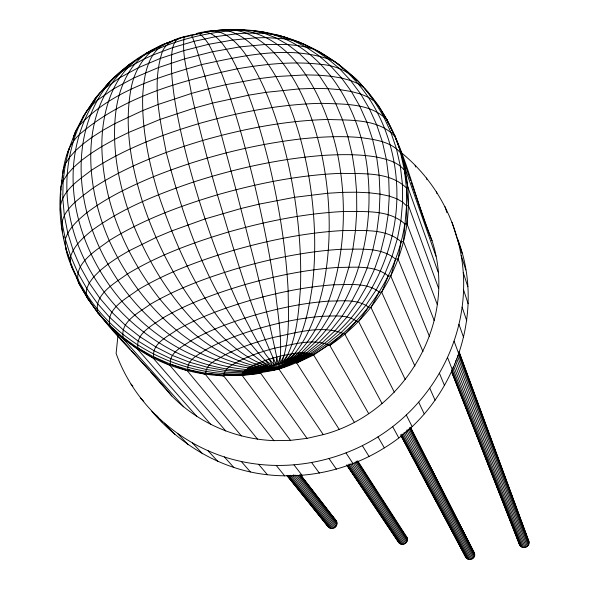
<?xml version="1.0" encoding="UTF-8"?>
<svg xmlns="http://www.w3.org/2000/svg" width="589" height="589" viewBox="0 0 589 589"><rect width="100%" height="100%" fill="white"/><g stroke="black" fill="none" stroke-linecap="round" stroke-linejoin="round"><path stroke-width="0.88" d="M363.288 87.172C353.334 73.257 337.607 65.6 320.711 64.334C292.895 61.094 264.785 64.12 237.315 68.825C181.375 80.509 122.748 96.67 78.838 135.043C63.443 149.761 62.883 172.776 60.409 192.566C57.693 227.928 67.072 263.806 86.185 293.624C126.098 356.257 207.24 386.929 278.921 369.053C283.213 344.109 278.398 318.649 275.667 293.786C270.432 257.283 263.158 221.103 254.676 185.226C245.392 146.985 235.085 108.884 221.133 72.042C214.816 58.937 211.252 42.312 198.905 33.418C186.072 36.68 168.748 37.563 162.498 51.214C151.402 84.006 160.046 119.523 166.238 152.448C186.043 228.701 213.94 309.269 270.712 366.211L278.921 369.053L323.28 434.63C404.488 413.176 458.632 321.594 432.017 240.629C410.592 189.54 403.067 129.359 363.752 87.459C346.207 67.588 323.766 52.392 299.374 42.194C270.425 30.731 238.376 26.549 207.571 31.681L220.544 30.046L228.444 30.952L236.741 30.37L251.797 30.473L264.027 33.234L278.649 35.288L299.374 42.194L319.672 51.898L338.697 64.319L342.327 68.243M323.28 434.63L307.024 438.363L290.502 440.373L273.929 440.631L223.658 375.885L224.078 375.002C224.306 367.477 233.745 364.503 239.127 360.991C250.516 355.381 262.628 351.361 274.886 348.106C292.534 344.69 312.501 337.836 329.803 345.412C365.843 321.152 392.797 283.758 403.48 241.564C412.477 206.599 408.825 169.448 394.88 136.287L386.87 119.707L394.88 136.287L401.161 152.315L405.534 169.676L435.956 256.222M434.248 320.703L403.48 241.564L406.557 205.929L406.447 187.979L404.444 170.258L400.572 152.963C391.008 141.5 374.928 139.615 361.057 137.627C340.913 135.75 320.644 136.839 300.567 138.96C250.126 144.982 200.525 157.874 153.368 176.729C130.103 186.433 107.102 197.418 86.907 212.673C78.109 219.918 68.861 227.965 65.35 239.208C64.289 254.544 73.36 268.93 78.639 282.911C101.831 326.409 141.434 357.921 171.833 396.014C198.589 423.219 235.88 439.151 273.929 440.631M130.162 349.13L97.862 312.95C93.312 294.588 114.803 283.199 127.172 274.121C158.551 255.089 193.339 242.477 228.377 232.029C265.911 221.376 304.425 213.468 343.468 211.51C363.847 211.937 388.541 209.043 404.768 223.908C394.807 291.18 343.762 349.159 278.921 369.053L276.16 364.414L276.72 356.897L269.814 325.467L254.89 263.607L235.998 189.724L221.493 135.337L204.839 75.893L196.093 47.245L192.537 37.284L190.932 34.942M62.89 173.674L63.2 169.735L65.416 163.808L69.554 147.316M67.22 155.665L67.433 153.015L75.502 131.538L83.189 116.644L95.514 98.01L99.784 93.055L105.284 87.989L119.744 77.741L138.253 67.764L159.943 58.569L183.761 50.617L208.506 44.322L232.927 39.993L255.81 37.843L266.324 37.608L284.848 38.83L292.652 40.251L306.111 47.083L318.863 55.719L330.746 66.078L341.627 78.057L351.368 91.523L359.835 106.337L366.932 122.313L372.557 139.291L376.643 157.049L379.132 175.389L379.993 194.09L379.206 212.931L376.791 231.668L372.771 250.089L367.205 267.973L360.159 285.105L351.721 301.273L342.01 316.308L331.136 330.031L319.238 342.283L306.464 352.944L292.976 361.889L278.921 369.053L261.008 371.931L242.764 372.97L224.387 372.145L206.091 369.45L188.09 364.922L170.589 358.613L153.795 350.58L137.9 340.921L123.086 329.752L109.532 317.191L97.384 303.394L86.782 288.522L77.844 272.744L70.68 256.237L65.35 239.208L61.919 221.847L60.417 204.346L60.844 186.912L63.148 180.83L67.308 174.381L73.323 167.644L81.135 160.694L90.677 153.611L101.845 146.492L114.531 139.416L128.579 132.488L160.046 119.42L194.672 107.986L212.6 103.075L248.506 95.204L266.014 92.34L298.991 88.917L314.047 88.394L327.896 88.667L340.383 89.719L351.368 91.523L360.733 94.056L368.39 97.266L374.28 101.109L378.366 105.527L386.399 118.919M117.991 335.2L116.114 353.415C135.669 407.875 184.799 449.598 241.269 461.459C293.683 472.82 350.345 459.405 392.672 426.627C434.741 394.203 461.894 343.063 463.565 289.817C465.391 238.228 442.405 186.617 402.559 153.736L401.116 152.661M151.807 411.247C180.911 445.689 222.252 469.889 267.406 474.734C307.981 479.313 349.763 469.543 384.337 447.883C453.361 406.049 486.993 314.379 457.454 238.56M73.286 139.438L73.5 136.92L75.502 131.538L79.081 125.862L86.495 111.38L91.221 105.917L97.318 100.314L113.39 88.968L134.012 77.895L158.213 67.661L184.806 58.804L212.438 51.766L239.686 46.921L265.19 44.484L287.682 44.558L297.46 45.522L306.111 47.083L313.539 49.218L326.917 58.016L339.338 68.493L350.654 80.553L360.733 94.056L369.443 108.862L376.673 124.802L382.335 141.699L386.355 159.354L388.681 177.561L389.277 196.1L388.136 214.764L385.265 233.318L380.708 251.547L374.508 269.239L366.756 286.18L357.538 302.164L346.973 317.022L335.185 330.576L322.33 342.68L308.555 353.194L294.029 362.014L278.921 369.053L261.391 371.379L243.493 371.873L225.44 370.503L207.438 367.286L189.687 362.242L172.408 355.432L155.798 346.928L140.057 336.82L125.361 325.231L111.895 312.288L99.806 298.144L89.248 282.97L80.325 266.95L73.154 250.259L67.809 233.097L64.341 215.67L62.78 198.184L63.148 180.83L65.416 163.808L69.421 157.543L75.193 150.998L82.681 144.261L91.832 137.406L102.538 130.522L114.686 123.697L142.715 110.563L158.257 104.437L191.388 93.46L208.55 88.762L225.808 84.676L259.705 78.536L275.902 76.555L305.765 74.884L319.061 75.201L331.062 76.261L341.627 78.057L350.654 80.553L358.053 83.697L363.752 87.459L374.28 101.109L383.299 115.959L390.706 131.84L396.397 148.59L400.306 166.01L402.39 183.901L402.611 202.064L400.962 220.293L397.465 238.376L392.149 256.105L385.073 273.267L376.327 289.67L366.005 305.124L354.232 319.452L341.149 332.483L326.902 344.086L311.662 354.114L295.612 362.463C288.529 360.711 281.137 363.199 274.29 364.981C269.747 367.065 262.458 367.904 260.706 373.264L307.024 438.363M60.903 188.922L60.409 192.566L60.873 194.289M61.278 186.19L61.528 184.364M61.771 182.546L62.147 179.807M62.397 177.988L62.765 175.257M429.447 336.415L398.076 259.108L401.094 241.711C385.493 227.95 362.228 230.873 342.916 230.557C305.971 232.596 269.526 240.128 233.988 250.207C200.805 260.088 167.865 271.963 138.04 289.795C126.893 298.225 105.615 308.68 109.893 325.754L122.873 338.454L183.716 406.874M99.784 93.055C19.842 206.474 132.702 372.108 262.731 370.172C280.357 371.549 295.604 361.97 310.3 353.584C325.503 343.748 339.176 331.74 351.059 318.075C371.041 294.294 385.132 265.808 392.178 235.571C407.014 172.651 386.855 99.975 333.543 60.895C291.518 44.389 244.023 55.587 201.504 64.613C157.948 77.292 110.644 91.383 79.081 125.862C26.696 248.337 151.557 390.22 278.921 369.053C290.598 345.007 288.367 317.066 288.168 291.084C285.959 247.778 278.95 204.81 268.901 162.66C259.837 126.775 249.331 90.794 231.713 58.053C224.556 45.883 213.527 26.601 196.527 33.625M451.594 371.85L519.572 544.825C522.134 550.627 531.521 546.136 528.561 540.503L459.037 351.766M401.08 435.956L465.604 556.892C468.056 562.466 477.046 558.144 474.226 552.747L410.526 427.327M346.73 465.008L398.856 542.727C402.243 547.004 409.524 542.255 406.992 537.433L357.663 460.834M287.285 475.964L328.198 526.802C332.159 531.749 340.089 524.998 335.833 520.301L300.869 475.271M422.983 351.596L390.794 276.064L395.565 259.131C380.774 246.6 359.172 249.478 341.127 249.272C306.692 251.341 272.729 258.402 239.59 267.796C208.631 276.992 177.907 288.014 149.996 304.469C139.593 312.288 119.648 321.727 123.292 337.637C150.593 362.183 187.398 374.133 223.658 375.885L205.782 373.227L187.817 369.597L170.398 364.142L153.714 356.941L137.959 348.07L123.292 337.637L109.893 325.754L97.899 312.575L87.444 298.24L86.185 293.624L86.782 288.522L89.248 282.97L93.585 277.044L99.784 270.793L107.787 264.306L117.528 257.643L128.903 250.899L156.026 237.5L171.451 231.021L205.068 218.931L240.894 208.535L259.05 204.155L294.625 197.3L327.705 193.258L342.776 192.353L356.61 192.198L369.067 192.78L379.993 194.09L389.277 196.1L396.839 198.773L402.611 202.064L406.557 205.929L406.955 223.643L437.318 304.646M174.616 40.059C147.986 49.756 122.91 65.534 105.284 87.989C79.228 123.535 76.217 171.053 86.907 212.673C109.105 296.819 187.457 374.707 278.921 369.053L278.067 363.899L280.541 355.955C291.246 354.129 303.306 350.278 313.672 355.042L354.283 422.166M290.502 440.373L242.212 375.554L242.764 372.97L244.619 370.695L252.755 365.504L265.506 360.269L280.541 355.955M81.945 119.972L83.189 116.644L95.514 98.01L109.79 81.518L120.495 72.535L127.32 68.029L143.525 59.275L152.72 55.13L172.732 47.576L194.076 41.311L215.692 36.651L236.506 33.816L246.29 33.131L264.027 33.234L276.035 37.939L287.682 44.558L298.822 53.025L309.328 63.273L319.061 75.201L327.896 88.667L335.723 103.531L342.437 119.626L347.944 136.744L352.185 154.701L355.086 173.254L356.61 192.198L356.75 211.282L355.498 230.27L352.877 248.941L348.916 267.053L343.681 284.384L337.239 300.743L329.671 315.932L321.086 329.781L311.596 342.128L301.318 352.863L290.384 361.86L278.921 369.053C201.725 370.157 139.107 306.744 109.223 240.562C84.669 184.872 78.219 106.337 130.228 63.759M158.677 47.208C132.878 56.11 119.965 83.682 116.202 109.002C110.651 148.921 119.626 189.415 134.108 226.551C150.394 266.427 174.108 303.725 205.951 332.991C226.426 351.066 251.017 366.91 278.921 369.053C301.244 348.011 307.775 316.102 312.207 286.99C316.691 250.03 314.887 212.504 308.754 175.839C302.577 141.441 292.733 107.345 275.902 76.555C264.763 57.663 250.627 37.343 228.444 30.952C201.283 33.72 174.521 40.935 149.768 52.495C113.868 67.617 101.566 110.636 101.845 146.492C102.869 202.02 125.663 255.655 159.752 298.917C189.283 334.92 230.373 367.816 278.921 369.053C296.532 346.516 298.284 316.241 300.405 288.809C302.01 245.363 296.9 201.85 287.307 159.501C278.487 123.351 267.2 86.966 246.46 55.705C236.557 41.208 219.631 24.105 200.591 33.514M91.936 104.305L92.51 102.788M414.906 366.063L381.716 292.232L388.247 275.969L390.794 276.064M196.763 416.401L137.421 349.049L122.873 338.454L109.635 326.372L109.893 325.754M257.481 439.136L205.259 374.258L205.782 373.227C205.819 363.31 218.32 359.297 225.329 354.688C240.364 347.216 256.377 341.9 272.574 337.6C295.788 333.087 322.139 324.134 344.837 334.177L382.062 403.546M73.5 136.92L75.149 133.703M122.873 338.454L123.292 337.637M279.981 363.42L284.332 355.115M241.365 435.919L187.228 370.709L187.817 369.597C186.831 359.71 198.721 354.74 205.458 349.932C222.745 340.243 241.549 333.61 260.5 328.014C280.739 322.293 301.435 317.898 322.441 316.278C333.683 316.175 346.759 314.18 356.463 321.13L358.605 321.461L394.328 392.193M405.313 379.647L370.945 307.429L379.22 292.041L381.716 292.232M137.421 349.049L137.959 348.07C135.301 333.359 153.007 325.18 162.873 317.972C188.554 303.041 216.73 292.983 245.112 284.568C275.483 275.969 306.589 269.453 338.138 267.413C354.733 267.516 374.457 264.763 388.247 275.969M225.749 431.008L169.787 365.276L170.398 364.142C168.91 352.524 182.914 346.494 190.784 340.832C211.112 329.31 233.288 321.454 255.633 314.85C279.51 308.099 303.939 302.93 328.721 301.119C341.907 301.06 357.339 298.756 368.589 307.149L370.945 307.429M210.825 424.478L153.118 358.024L153.714 356.941C151.667 343.711 167.615 336.599 176.531 330.142C199.671 316.86 224.976 307.863 250.48 300.316C277.75 292.6 305.662 286.718 333.978 284.767C348.946 284.781 366.608 282.219 379.22 292.041M104.231 88.711C110.931 78.779 120.782 71.173 130.368 64.172M171.311 41.907C148.664 46.376 134.454 67.816 130.876 89.565C123.992 127.114 131.369 165.627 142.435 201.629C156.019 243.124 176.273 282.661 203.809 316.661C223.68 339.846 247.667 363.487 278.921 369.053C305.08 349.284 316.573 316.492 323.449 285.636C331.938 242.749 330.709 198.243 321.925 155.503C313.665 118.588 300.14 81.392 274.305 53.003C260.817 38.881 241.652 26.836 221.354 30.304M358.605 321.461L368.589 307.149M281.873 363.008L288.05 354.401M265.506 360.269L272.464 365.578L278.921 369.053C308.312 350.322 324.561 317.257 333.978 284.767C345.434 242.477 346.126 197.602 337.696 154.701C326.505 102.103 294.507 28.927 230.903 29.744M93.651 101.455L95.359 99.453M118.411 74.538L121.098 71.424L124.772 68.906M344.837 334.177L356.463 321.13M283.736 362.647L291.651 353.812M400.572 152.963L401.161 152.315M285.532 362.345L295.089 353.356M179.91 38.175L176.891 39.448C171.2 45.787 171.782 55.071 171.296 63.03C171.421 74.994 172.813 86.885 174.55 98.709C180.057 133.202 188.944 167.055 199.148 200.429C211.745 240.606 226.338 280.254 244.818 318.126C254.411 336.054 263.239 355.52 278.921 369.053C347.885 333.013 375.164 247.535 367.889 173.946C362.036 109.687 321.079 34.309 249.368 30.525M106.013 85.891L109.304 82.909M342.997 333.816L329.803 345.412L368.662 413.574M287.255 362.117L298.321 353.039M136.965 59.754L142.597 55.896M288.875 361.955L301.318 352.863M328.331 345.073L313.672 355.042L296.65 362.949L295.612 362.463M131.833 63.185L134.763 61.227M290.384 361.86L304.042 352.826M291.754 361.837L306.464 352.944M185.366 36.459L169.89 41.937M292.976 361.889L308.555 353.194M438.172 272.214L407.978 187.486L404.444 170.258L405.534 169.676M294.029 362.014L310.3 353.584M312.649 354.762L296.65 362.949L339.095 429.212M161.842 45.743L164.787 44.241M294.912 362.206L311.662 354.114M145.741 53.503L148.185 52.421M169.558 42.091C147.36 49.204 143.826 76.555 142.678 96.53C141.89 129.911 148.943 162.939 158.529 194.753C180.448 259.293 210.855 327.278 269.048 366.859M438.628 288.419L408.457 205.546L406.447 187.979C389.498 171.362 362.743 173.998 340.84 173.335C298.976 175.029 257.629 183.378 217.407 194.812C179.866 206.047 142.604 219.726 109.223 240.562C96.434 250.384 72.808 263.401 78.639 282.911L79.169 282.713M406.447 187.979L407.978 187.486M406.557 205.929L408.457 205.546M206.275 31.975L184.121 37.181C181.611 56.021 188.473 74.95 191.388 93.46C198.913 127.533 207.88 161.261 217.407 194.812C234.687 252.04 250.656 310.182 276.16 364.414M242.432 373.986L260.706 373.264L242.212 375.554L224.078 375.002L205.782 373.227M404.768 223.908L406.955 223.643M260.706 373.264L242.513 374.891L224.078 375.002M243.051 30.341L246.658 30.334M215.427 30.893L217.974 30.716M401.094 241.711L403.48 241.564M242.764 372.97L260.831 372.439M395.565 259.131L398.076 259.108M243.493 371.873L261.008 371.931M244.619 370.695L261.391 371.379M259.683 31.872L264.255 32.233L269.32 33.698M246.121 369.458L261.965 370.79M239.495 29.664L244.855 30.208M247.998 368.169L262.731 370.172M250.215 366.844L263.673 369.524M272.015 34.28L275.6 35.06M277.397 35.45L284.575 37.004L289.501 39.154M187.817 369.597L205.259 374.258M252.755 365.504L264.792 368.869M366.454 91.339L367.727 91.766L375.046 101.926M290.362 39.463L304.94 44.631L308.57 47.032M255.589 364.164L266.073 368.199M170.398 364.142L187.228 370.709M87.444 298.24L90.706 301.759M320.468 53.084L324.458 55.079M153.714 356.941L169.787 365.276M258.681 362.831L267.494 367.521M262.002 361.528L270.712 366.211M377.129 104.827L378.366 105.527M137.959 348.07L153.118 358.024M352.863 76.968L356.86 80.686M405.357 535.541L406.992 537.433M335.833 520.301L331.489 515.095M404.444 170.258C397.7 161.887 386.664 159.214 376.643 157.049C358.568 154.009 340.155 154.311 321.925 155.503C278.28 159.015 235.283 168.638 193.634 181.986C158.176 193.995 122.667 207.946 92.259 230.211C83.513 237.315 74.273 245.157 70.68 256.237C68.788 263.202 72.903 269.512 75.745 275.542M364.554 88.483L367.727 91.766M164.221 423.145L174.845 434.321M140.697 398.193L143.775 401.426M130.994 384.109L132.871 386.097M177.812 433.754L188.178 444.732M394.88 136.287C378.072 118.514 350.448 120.392 327.948 119.471C285.451 120.583 243.434 128.866 202.645 140.491C164.567 151.947 126.782 166.083 93.276 187.832C80.097 198.14 57.199 212.018 62.67 231.897M192.456 442.987L202.535 453.78M387.452 120.414C370.989 102.707 343.704 104.29 321.476 103.318C279.753 104.224 238.479 112.3 198.434 123.727C161.04 134.984 123.948 148.951 91.155 170.486C78.028 180.587 58.598 192.912 60.446 211.804M208.013 450.725L217.79 461.378M224.343 456.909L233.789 467.445M131.376 350.499L149.054 370.297M150.276 371.659L171.833 396.014M241.269 461.459L250.384 471.914M97.899 312.575L109.635 326.372M156.365 415.238L158.088 417.262M160.385 419.957L162.674 422.652M258.637 464.331L267.406 474.734M276.278 465.494L284.693 475.883M287.064 475.323L329.155 527.663M287.218 475.647L328.198 526.802M288.345 475.964L330.304 528.245M310.41 503.698L311.559 505.134M312.715 506.562L313.863 507.998M315.012 509.433L316.168 510.869M289.052 475.367L331.57 528.502M290.502 475.271L332.873 528.421M292.461 475.529L334.11 528.016M293.69 474.734L335.207 527.302M295.803 475.095L336.083 526.33M297.614 475.257L336.687 525.167M299.065 475.301L336.974 523.901M300.508 474.999L336.525 521.383M300.493 475.198L303.313 478.828M304.439 480.278L315.711 494.782M316.838 496.232L317.964 497.683M319.091 499.133L330.363 513.645M299.691 474.756L336.915 522.612M294.014 464.927L302.069 475.33M311.669 462.63L319.363 473.092M160.223 382.489L161.246 383.947M78.639 282.911L87.665 298.336L97.862 312.95M329.06 458.64L336.407 469.183M346.95 465.303L398.856 542.727M348.32 465.391L400.925 544.133M348.71 467.195L350.757 470.25M352.804 473.306L354.335 475.595M356.382 478.651L357.913 480.941M360.468 484.754L363.023 488.568M364.562 490.858L371.203 500.783M372.226 502.307L374.781 506.128M375.804 507.652L378.359 511.466M379.89 513.755L381.937 516.811M383.468 519.1L385.515 522.156M387.562 525.204L390.117 529.025M391.648 531.315L393.695 534.363M395.226 536.653L397.781 540.474M347.157 464.979L399.798 543.566M348.769 464.154L402.169 544.391M350.102 463.801L403.443 544.317M352.045 464.088L404.65 543.912M474.226 552.747L410.283 427.231M353.312 463.263L405.725 543.213M346.03 452.978L353.025 463.639M382.003 112.271L386.384 118.963M354.836 462.917L406.579 542.27M355.697 461.835L407.161 541.136M356.522 461.15L407.433 539.899M357.611 461.467L407.374 538.633M362.39 445.704L369.06 456.512M377.991 436.891L384.337 447.883M81.297 286.622L82.143 288.183M82.99 289.744L87.665 298.336M392.672 426.627L398.716 437.826M401.19 434.682L467.202 558.747M401.669 436.478L402.53 438.098M403.399 439.725L421.989 474.601M422.85 476.221L436.685 502.181M437.553 503.801L441.441 511.105M442.31 512.724L465.604 556.892M400.645 434.844L466.282 557.923M401.978 434.167L468.314 559.3M403.126 433.666L469.536 559.55M404.098 432.333L470.78 559.476M405.644 431.818L471.966 559.086M406.594 430.11L473.011 558.401M407.905 429.329L473.843 557.481M409.068 428.711L474.41 556.369M410.393 427.607L474.609 553.925M409.627 427.555L474.675 555.155M269.158 359.069L272.464 365.578M406.285 415.017L412.05 426.451M76.511 277.132L77.269 278.73M418.698 402.169L424.213 413.868M429.786 388.225L435.072 400.203M439.446 373.316L444.526 385.589M451.579 370.768L520.278 545.9M451.623 371.652L519.572 544.825M447.581 357.597L452.492 370.179M452.006 369.59L521.25 546.754M466.517 408.118L467.526 410.68M483.598 451.711L484.6 454.274M485.94 457.697L486.948 460.259M500.009 493.597L501.681 497.867M503.021 501.283L504.022 503.853M505.362 507.269L506.371 509.831M514.742 531.204L516.413 535.475M517.083 537.19L518.762 541.46M452.646 367.816L522.406 547.336M453.854 366.638L523.68 547.593M454.715 363.943L524.983 547.512M455.503 360.785L526.22 547.107M70.518 261.118L66.307 249.994L65.46 245.687M456.747 358.9L527.31 546.393M426.716 226.434L432.017 240.629M457.358 355.8L528.178 545.429M458.47 354.858L528.767 544.28M460.186 356.109L463.05 363.855M463.683 365.578L467.18 375.046M467.813 376.769L471.303 386.237M471.944 387.96L475.433 397.42M476.074 399.143L479.564 408.611M480.197 410.334L483.694 419.802M484.327 421.525L487.825 430.986M488.458 432.709L527.847 539.428M458.809 352.907L529.032 543.014M454.104 341.222L458.883 354.129M459.03 351.935L528.966 541.725M386.87 119.707L388.092 123.16M458.978 324.355L463.646 337.593M394.917 135.595L410.658 180.595M411.269 182.325L426.407 225.594M462.137 307.163L466.738 320.74M415.127 165.288L415.709 167.004M456.821 237.5L462.129 253.461M463.565 289.817L468.13 303.733M426.465 178.04L427.025 179.733M463.249 272.493L467.821 286.74M436.464 191.881L436.994 193.545M445.012 206.673L446.926 212.703M461.202 255.346L465.811 269.931M452.035 222.281L456.549 236.653M272.906 357.943L274.29 364.981M63.59 236.211L63.929 237.934M276.72 356.897L278.067 363.899M519.093 542.314L519.167 543.603"/></g></svg>
